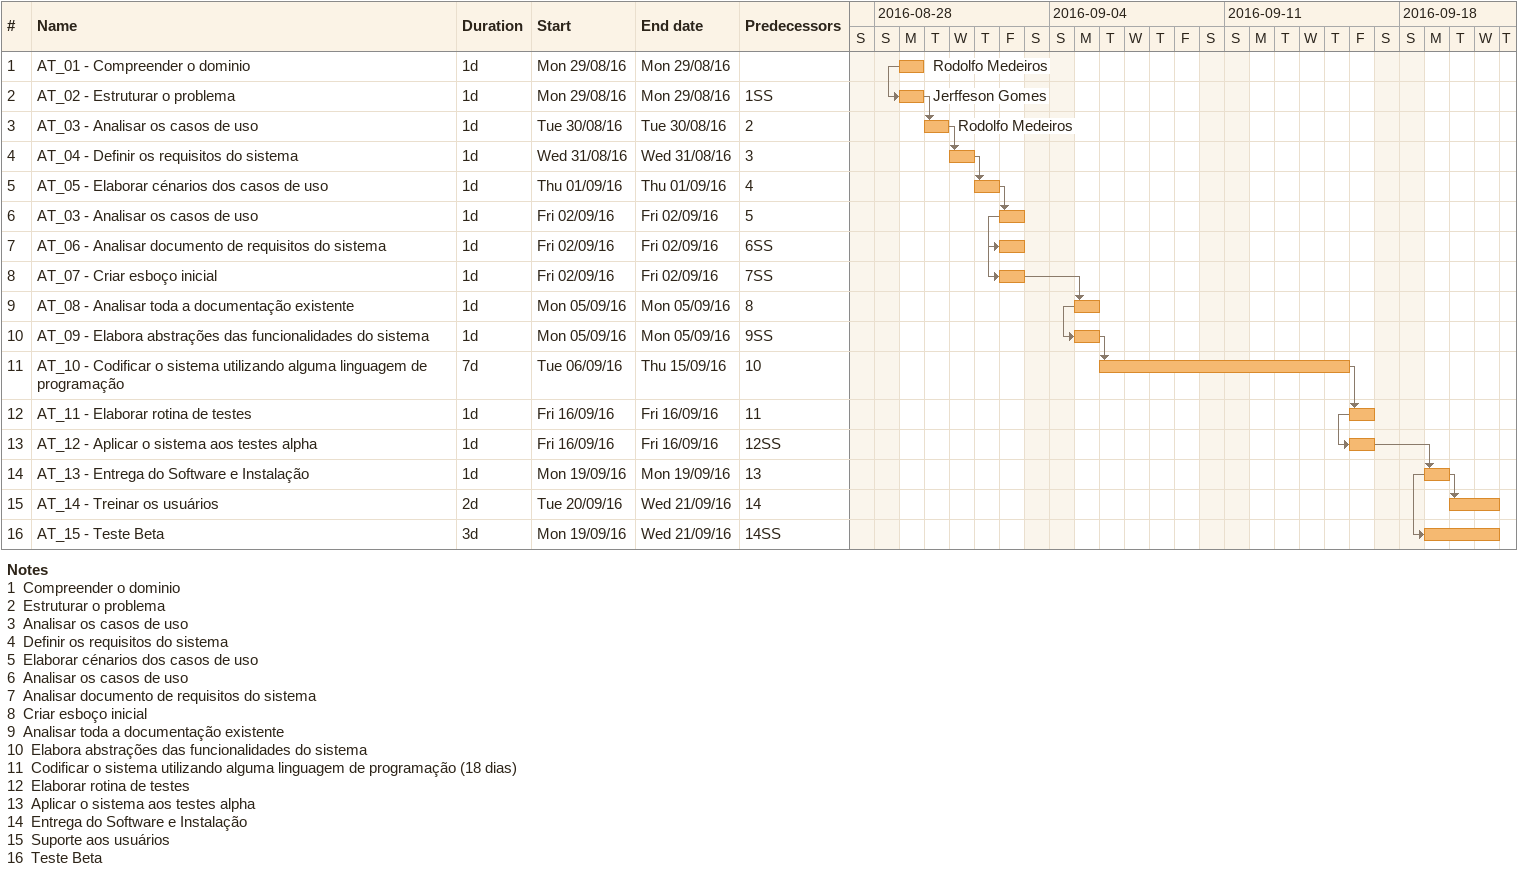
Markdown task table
| ID | Task | Duration | Start | Finish | Predecessors | Resources |
|---|---|---|---|---|---|---|
| 1 | AT_01 - Compreender o dominio | 1d | 2016-08-29 | 2016-08-29 |  | Rodolfo Medeiros |
| 2 | AT_02 - Estruturar o problema | 1d | 2016-08-29 | 2016-08-29 | 1SS | Jerffeson Gomes |
| 3 | AT_03 - Analisar os casos de uso | 1d | 2016-08-30 | 2016-08-30 | 2 | Rodolfo Medeiros |
| 4 | AT_04 - Definir os requisitos do sistema | 1d | 2016-08-31 | 2016-08-31 | 3 |  |
| 5 | AT_05 - Elaborar cénarios dos casos de uso | 1d | 2016-09-01 | 2016-09-01 | 4 |  |
| 6 | AT_03 - Analisar os casos de uso | 1d | 2016-09-02 | 2016-09-02 | 5 |  |
| 7 | AT_06 - Analisar documento de requisitos do sistema | 1d | 2016-09-02 | 2016-09-02 | 6SS |  |
| 8 | AT_07 - Criar esboço inicial | 1d | 2016-09-02 | 2016-09-02 | 7SS |  |
| 9 | AT_08 - Analisar toda a documentação existente | 1d | 2016-09-05 | 2016-09-05 | 8 |  |
| 10 | AT_09 - Elabora abstrações das funcionalidades do sistema | 1d | 2016-09-05 | 2016-09-05 | 9SS |  |
| 11 | AT_10 - Codificar o sistema utilizando alguma linguagem de programação | 7d | 2016-09-06 | 2016-09-15 | 10 |  |
| 12 | AT_11 - Elaborar rotina de testes | 1d | 2016-09-16 | 2016-09-16 | 11 |  |
| 13 | AT_12 - Aplicar o sistema aos testes alpha | 1d | 2016-09-16 | 2016-09-16 | 12SS |  |
| 14 | AT_13 - Entrega do Software e Instalação | 1d | 2016-09-19 | 2016-09-19 | 13 |  |
| 15 | AT_14 - Treinar os usuários | 2d | 2016-09-20 | 2016-09-21 | 14 |  |
| 16 | AT_15 - Teste Beta | 3d | 2016-09-19 | 2016-09-21 | 14SS |  |

Notes
- 1: Compreender o dominio
- 2: Estruturar o problema
- 3: Analisar os casos de uso
- 4: Definir os requisitos do sistema
- 5: Elaborar cénarios dos casos de uso
- 6: Analisar os casos de uso
- 7: Analisar documento de requisitos do sistema
- 8: Criar esboço inicial
- 9: Analisar toda a documentação existente
- 10: Elabora abstrações das funcionalidades do sistema
- 11: Codificar o sistema utilizando alguma linguagem de programação (18 dias)
- 12: Elaborar rotina de testes
- 13: Aplicar o sistema aos testes alpha
- 14: Entrega do Software e Instalação
- 15: Suporte aos usuários
- 16: Teste Beta
